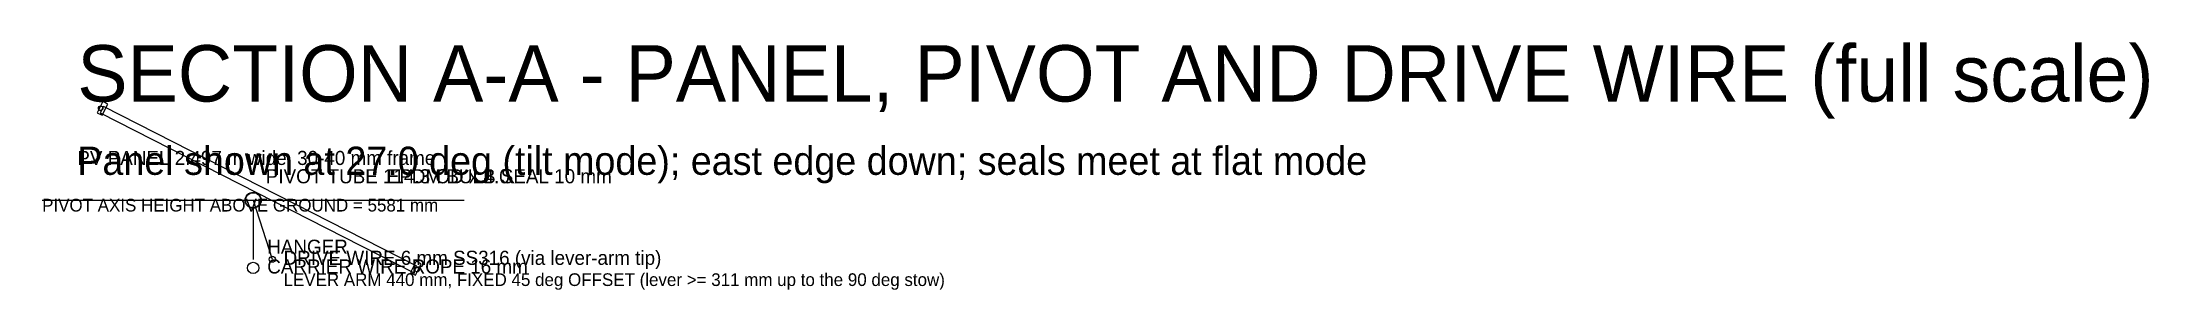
# Model space of a CAD drawing. Header units: millimetres. Extents: x -1498 to 13460, y -636 to 1121.
import ezdxf

# ---------------------------------------------------------------- set-up
doc = ezdxf.new("R2010")
doc.units = ezdxf.units.MM
for name, color, linetype in [('DRIVE', 1, 'CONTINUOUS'), ('HIDDEN', 8, 'CONTINUOUS'), ('PANELS', 5, 'CONTINUOUS'), ('STRUCT', 7, 'CONTINUOUS'), ('TEXT', 7, 'CONTINUOUS'), ('WIRES', 3, 'CONTINUOUS')]:
    doc.layers.add(name, color=color, linetype=linetype)

msp = doc.modelspace()

# ---------------------------------------------------------------- linework, layer by layer
at = {"layer": 'DRIVE'}
msp.add_line((0, 0), (135.97, -418.46), dxfattribs=at)
msp.add_circle((135.97, -418.46), 22, dxfattribs=at)
at = {"layer": 'HIDDEN'}
msp.add_line((-1498.2, 0), (1498.2, 0), dxfattribs=at)
at = {"layer": 'PANELS'}
for p, q in [((-1062.48, 664.82), (-1085.18, 620.27)), ((-1085.18, 620.27), (1139.66, -513.35)), ((1162.36, -468.8), (-1062.48, 664.82)), ((1139.66, -513.35), (1162.36, -468.8))]:
    msp.add_line(p, q, dxfattribs=at)
at = {"layer": 'STRUCT'}
for p, q in [((-1066.68, 700.63), (-1107.54, 620.44)), ((-1107.54, 620.44), (-1071.9, 602.28)), ((-1071.9, 602.28), (-1031.04, 682.47)), ((-1031.04, 682.47), (-1066.68, 700.63)), ((1158.16, -432.99), (1117.3, -513.18)), ((1193.8, -451.15), (1158.16, -432.99)), ((1117.3, -513.18), (1152.94, -531.34)), ((1152.94, -531.34), (1193.8, -451.15))]:
    msp.add_line(p, q, dxfattribs=at)
for centre, radius in [((-1082.25, 652.45), 16), ((0, 0), 57.15), ((0, 0), 53.15), ((1163.97, -492.06), 16)]:
    msp.add_circle(centre, radius, dxfattribs=at)
at = {"layer": 'WIRES'}
msp.add_line((0, -60), (0, -420), dxfattribs=at)
msp.add_circle((0, -480), 40, dxfattribs=at)

# ---------------------------------------------------------------- texts
at = {"layer": 'TEXT'}
for s, height, p in [('SECTION A-A - PANEL, PIVOT AND DRIVE WIRE (full scale)', 400, (-1248.5, 700)), ('PV PANEL 2.497 m wide, 30-40 mm frame', 100, (-1248.5, 250)), ('Panel shown at 27.0 deg (tilt mode); east edge down; seals meet at flat mode', 200, (-1248.5, 180)), ('PIVOT TUBE 114.3 OD x 4.0', 100, (90, 120)), ('EPDM BULB SEAL 10 mm', 100, (948.5, 120)), ('PIVOT AXIS HEIGHT ABOVE GROUND = 5581 mm', 90, (-1498.2, -80)), ('HANGER', 100, (100, -380)), ('CARRIER WIRE ROPE 16 mm', 100, (100, -520)), ('DRIVE WIRE 6 mm SS316 (via lever-arm tip)', 100, (215.97, -458.46)), ('LEVER ARM 440 mm, FIXED 45 deg OFFSET (lever >= 311 mm up to the 90 deg stow)', 90, (215.97, -608.46))]:
    msp.add_text(s, height=height, dxfattribs=at).set_placement(p)

doc.saveas('drawing.dxf')
